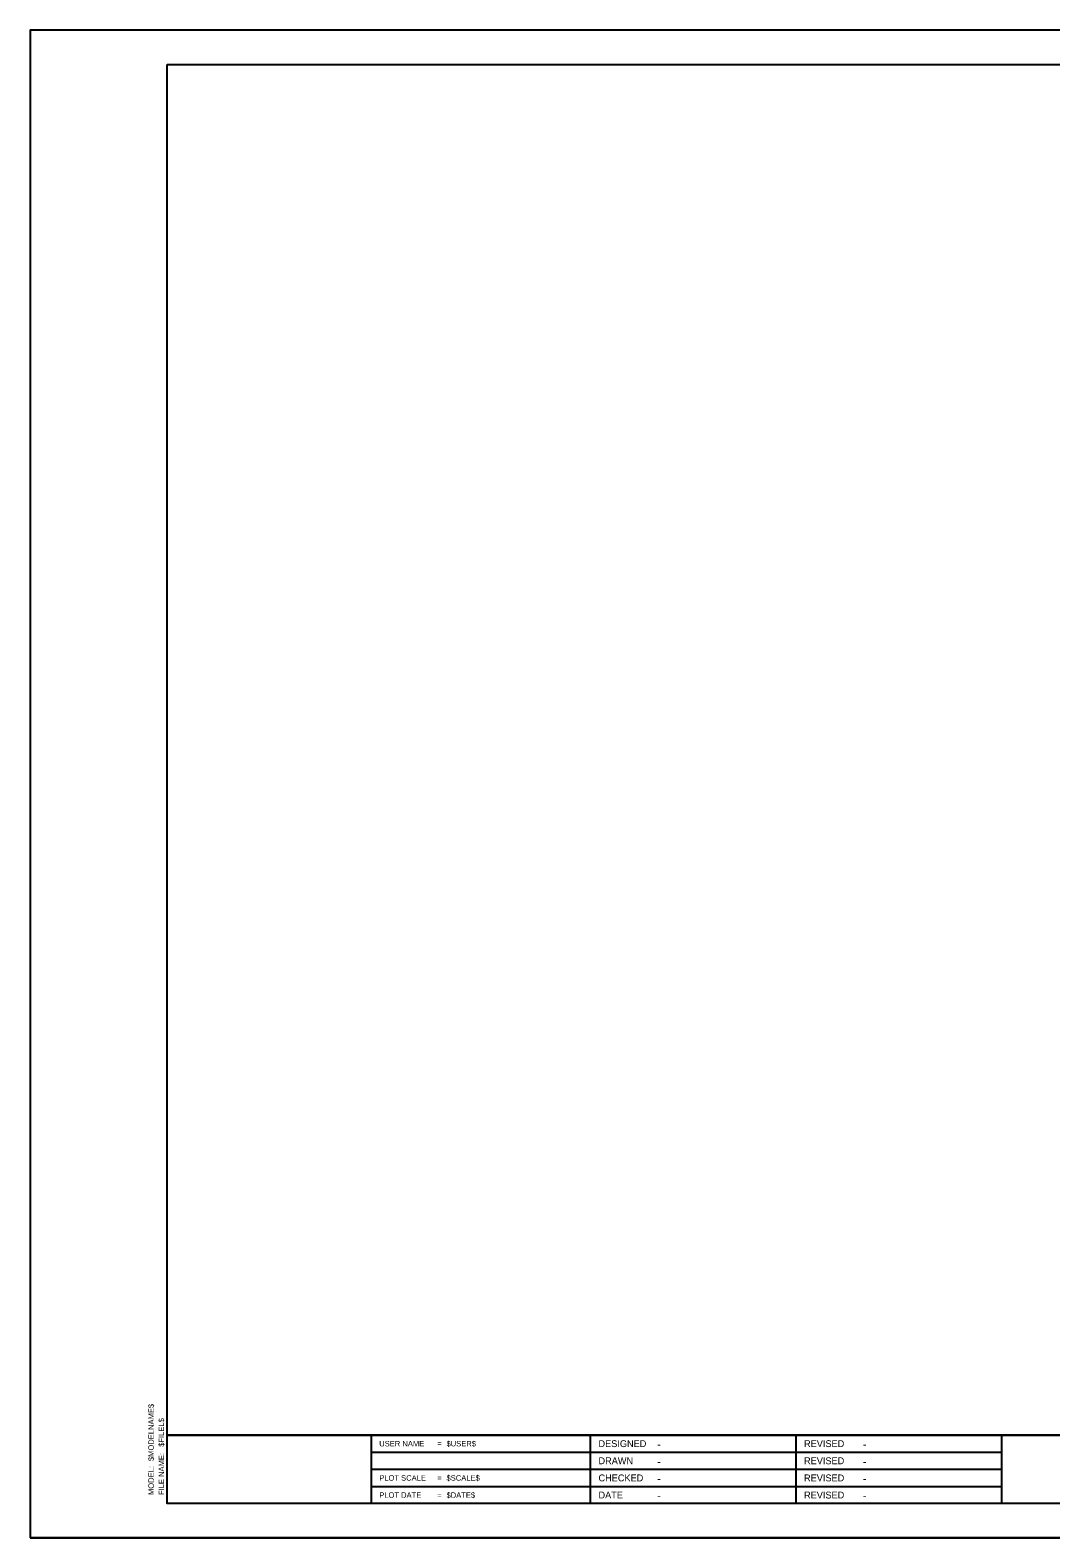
# Model space of a CAD drawing. Extents: x 2133490 to 2172050, y 2138301 to 2145980.
# Drawn here: x 2133490 to 2134234, y 2141438 to 2142538 of the extents above; entities that cross this region are included whole.
import ezdxf

# ---------------------------------------------------------------- set-up
doc = ezdxf.new("R2010")
doc.units = 0
for name, color, linetype in [('Sheets_50 Reference Boundary', 7, 'Continuous'), ('Sheets_General Details', 7, 'Continuous'), ('Sheets_Printer Plotting Border', 7, 'Continuous')]:
    doc.layers.add(name, color=color, linetype=linetype)

msp = doc.modelspace()

# ---------------------------------------------------------------- linework, layer by layer
at = {"layer": 'Sheets_50 Reference Boundary'}
msp.add_lwpolyline([(2133589.7, 2142512.6), (2135164.7, 2142512.6), (2135164.7, 2141512.6), (2133589.7, 2141512.6)], close=True, dxfattribs=at)
at = {"layer": 'Sheets_General Details'}
for p, q in [((2133489.7, 2142537.6), (2133489.7, 2141437.6)), ((2135189.7, 2142537.6), (2133489.7, 2142537.6)), ((2133589.7, 2141512.6), (2135164.7, 2141512.6)), ((2133738.4, 2141512.6), (2133738.4, 2141462.6)), ((2133898.4, 2141512.6), (2133898.4, 2141462.6)), ((2134048.4, 2141512.6), (2134048.4, 2141462.6)), ((2134198.4, 2141512.6), (2134198.4, 2141462.6)), ((2133738.4, 2141500.1), (2134198.4, 2141500.1)), ((2133738.4, 2141487.6), (2134198.4, 2141487.6)), ((2133738.4, 2141475.1), (2134198.4, 2141475.1)), ((2135189.7, 2141437.6), (2133489.7, 2141437.6))]:
    msp.add_line(p, q, dxfattribs=at)
msp.add_lwpolyline([(2133589.7, 2142512.6), (2135164.7, 2142512.6), (2135164.7, 2141462.6), (2133589.7, 2141462.6)], close=True, dxfattribs=at)
at = {"layer": 'Sheets_Printer Plotting Border'}
msp.add_lwpolyline([(2133489.7, 2141437.6), (2135189.7, 2141437.6), (2135189.7, 2142537.6), (2133489.7, 2142537.6)], close=True, dxfattribs=at)

# ---------------------------------------------------------------- texts
at = {"layer": 'Sheets_General Details'}
for s, rotation, p in [('$MODELNAME$', 90, (2133579.9, 2141493.6)), ('$FILEL$', 90, (2133587.4, 2141504)), ('USER NAME', 360, (2133744.4, 2141504.3)), ('=', 360, (2133786.8, 2141504.3)), ('$USER$', 360, (2133793.5, 2141504.3)), ('FILE NAME:', 90, (2133587.4, 2141468.8)), ('MODEL:', 90, (2133579.9, 2141468.8)), ('PLOT SCALE', 360, (2133744.4, 2141479.3)), ('=', 360, (2133786.8, 2141479.3)), ('$SCALE$', 360, (2133793.5, 2141479.3)), ('PLOT DATE', 360, (2133744.4, 2141466.8)), ('=', 360, (2133786.8, 2141466.8)), ('$DATE$', 360, (2133793.5, 2141466.8))]:
    msp.add_text(s, height=4, rotation=rotation, dxfattribs=at).set_placement(p)
for s, height, p in [('DESIGNED', 5, (2133904.4, 2141503.8)), ('-', 6, (2133947.3, 2141502.8)), ('REVISED', 5, (2134054.4, 2141503.8)), ('-', 6, (2134097.3, 2141502.8)), ('DRAWN', 5, (2133904.4, 2141491.3)), ('-', 6, (2133947.3, 2141490.3)), ('REVISED', 5, (2134054.4, 2141491.3)), ('-', 6, (2134097.3, 2141490.3)), ('CHECKED', 5, (2133904.4, 2141478.8)), ('-', 6, (2133947.3, 2141477.8)), ('REVISED', 5, (2134054.4, 2141478.8)), ('-', 6, (2134097.3, 2141477.8)), ('DATE', 5, (2133904.4, 2141466.3)), ('REVISED', 5, (2134054.4, 2141466.3)), ('-', 6, (2133947.3, 2141465.3)), ('-', 6, (2134097.3, 2141465.3))]:
    msp.add_text(s, height=height, dxfattribs=at).set_placement(p)

doc.saveas('drawing.dxf')
